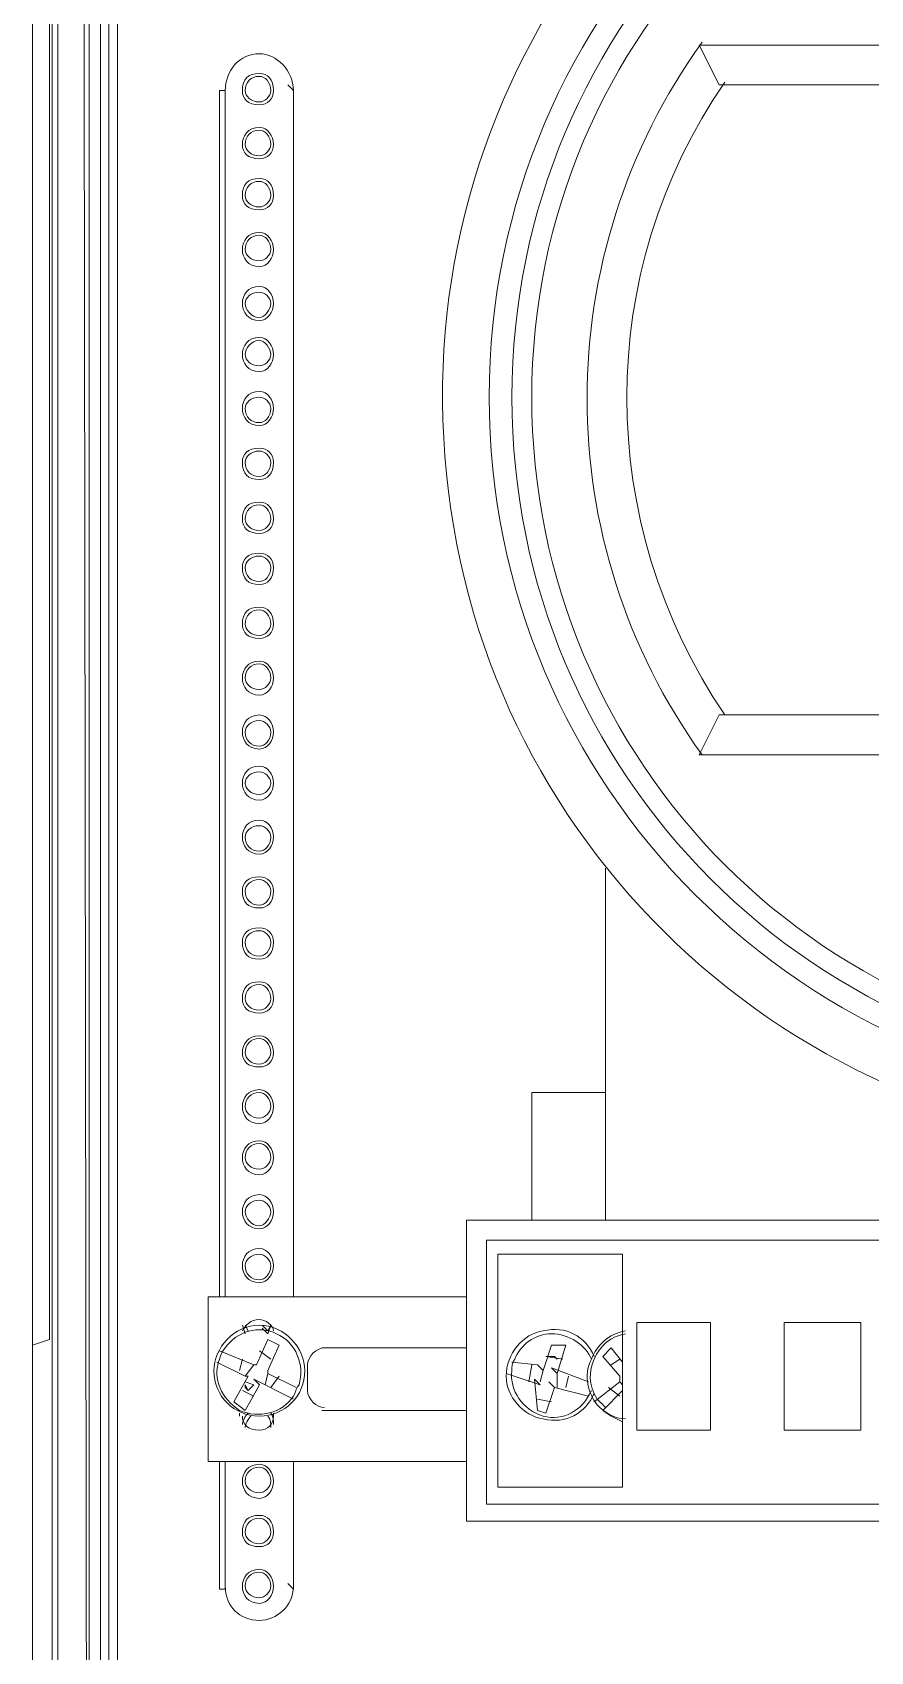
# Model space of a CAD drawing. Header units: metres. Extents: x 2999 to 3164, y 1641 to 1678.
# Drawn here: x 3002.922 to 3003.38, y 1653.873 to 1654.758 of the extents above; entities that cross this region are included whole.
import ezdxf

# ---------------------------------------------------------------- set-up
doc = ezdxf.new("R2010")
doc.units = ezdxf.units.M

msp = doc.modelspace()

# ---------------------------------------------------------------- linework, layer by layer
at = {"color": 7, "linetype": 'Continuous', "lineweight": 20, "true_color": 0x000007}
for points in [[(3002.92201, 1655.2093), (3002.92201, 1652.67807), (3002.92201, 1652.67807)], [(3002.92201, 1655.2093), (3002.92201, 1652.67807), (3002.92201, 1652.67807)], [(3002.96392, 1653.21039), (3002.96392, 1655.12704), (3002.95926, 1655.1317), (3002.95926, 1654.99513)], [(3002.92201, 1654.04068), (3002.93133, 1654.04379), (3002.93133, 1655.12394), (3002.92201, 1655.12394)], [(3002.96392, 1655.12704), (3002.96857, 1655.12704), (3002.96857, 1653.5006)], [(3002.93598, 1655.11773), (3002.93598, 1652.69204), (3002.93598, 1652.69204)], [(3002.93288, 1655.10997), (3002.93288, 1652.69049), (3002.93288, 1652.69049)], [(3002.95305, 1654.99978), (3002.94995, 1655.00289), (3002.95305, 1652.75412)], [(3002.95926, 1652.75412), (3002.95926, 1654.99513), (3002.95305, 1654.99978), (3002.95305, 1652.75412)], [(3003.28672, 1654.75147), (3003.8237, 1654.75147), (3003.8237, 1654.75147)], [(3003.29759, 1654.72975), (3003.28672, 1654.75147), (3003.28672, 1654.75147)], [(3003.29759, 1654.72975), (3003.81128, 1654.72975), (3003.8237, 1654.75147)], [(3003.02755, 1654.06706), (3003.02755, 1654.72664), (3003.02444, 1654.72664)], [(3003.02444, 1654.72664), (3003.02444, 1654.06706), (3003.02444, 1654.06706)], [(3003.06479, 1654.72664), (3003.06169, 1654.72975), (3003.06169, 1654.72975)], [(3003.06479, 1654.06706), (3003.06479, 1654.72664), (3003.06479, 1654.72664)], [(3003.06479, 1654.06706), (3003.06479, 1654.72664), (3003.06479, 1654.72664)], [(3003.29759, 1654.38521), (3003.28672, 1654.36349), (3003.28672, 1654.36349)], [(3003.81128, 1654.38521), (3003.29759, 1654.38521), (3003.29759, 1654.38521)], [(3003.8237, 1654.36349), (3003.28672, 1654.36349), (3003.28672, 1654.36349)], [(3003.23551, 1654.10897), (3003.23551, 1654.30141), (3003.23551, 1654.30141)], [(3003.23551, 1654.1788), (3003.19516, 1654.1788), (3003.19516, 1654.10897)], [(3003.15946, 1654.10897), (3003.94785, 1654.10897), (3003.94785, 1654.10897)], [(3003.15946, 1653.94446), (3003.15946, 1654.10897), (3003.15946, 1654.10897)], [(3003.17033, 1654.0981), (3003.17033, 1653.95377), (3003.17033, 1653.95377)], [(3003.94009, 1654.0981), (3003.17033, 1654.0981), (3003.17033, 1654.0981)], [(3003.24482, 1654.09034), (3003.24482, 1653.96308), (3003.17653, 1653.96308), (3003.17653, 1654.09034)], [(3003.17653, 1654.09034), (3003.24482, 1654.09034), (3003.24482, 1654.09034)], [(3003.01824, 1654.06706), (3003.01824, 1653.97705), (3003.01824, 1653.97705)], [(3003.15946, 1654.06706), (3003.01824, 1654.06706), (3003.01824, 1654.06706)], [(3003.03686, 1654.05155), (3003.03841, 1654.04689), (3003.03841, 1654.04689)], [(3003.03841, 1654.05155), (3003.03996, 1654.04844), (3003.03996, 1654.04844)], [(3003.05238, 1654.05155), (3003.05083, 1654.04689), (3003.04772, 1654.04999)], [(3003.05238, 1654.05155), (3003.05083, 1654.04844), (3003.04772, 1654.05155)], [(3003.25258, 1654.0531), (3003.29293, 1654.0531), (3003.29293, 1654.0531)], [(3003.25258, 1653.99412), (3003.25258, 1654.0531), (3003.25258, 1654.0531)], [(3003.29293, 1654.0531), (3003.29293, 1653.99412), (3003.29293, 1653.99412)], [(3003.37518, 1654.0531), (3003.37518, 1653.99412), (3003.33328, 1653.99412)], [(3003.33328, 1653.99412), (3003.33328, 1654.0531), (3003.33328, 1654.0531)], [(3003.33328, 1654.0531), (3003.37518, 1654.0531), (3003.37518, 1654.0531)], [(3003.05083, 1654.02516), (3003.05083, 1654.02671), (3003.05703, 1654.04068), (3003.05083, 1654.04379), (3003.04462, 1654.02982), (3003.04307, 1654.02982), (3003.02444, 1654.03758)], [(3003.05238, 1654.03292), (3003.04617, 1654.03758), (3003.04617, 1654.03758)], [(3003.15946, 1654.03913), (3003.08031, 1654.03913), (3003.08031, 1654.03913)], [(3003.20602, 1654.04068), (3003.20137, 1654.02671), (3003.19826, 1654.02982), (3003.18429, 1654.03137)], [(3003.20292, 1654.03447), (3003.20757, 1654.03447), (3003.20913, 1654.03292)], [(3003.21223, 1654.03292), (3003.20292, 1654.03447), (3003.20292, 1654.03447)], [(3003.20602, 1654.04068), (3003.21378, 1654.04068), (3003.20913, 1654.02516), (3003.20602, 1654.02827), (3003.2262, 1654.02051)], [(3003.24482, 1654.03137), (3003.23861, 1654.03913), (3003.23396, 1654.03447), (3003.24327, 1654.02361), (3003.24327, 1654.02051), (3003.2293, 1654.00964)], [(3003.03841, 1654.00499), (3003.0322, 1654.00964), (3003.03996, 1654.02361), (3003.03841, 1654.02361), (3003.02289, 1654.03137)], [(3003.03531, 1654.02671), (3003.03686, 1654.03292), (3003.03686, 1654.03292)], [(3003.04307, 1654.02982), (3003.03841, 1654.02361), (3003.03841, 1654.02361)], [(3003.04927, 1654.01895), (3003.05083, 1654.02516), (3003.05083, 1654.02516)], [(3003.06635, 1654.0174), (3003.05083, 1654.02516), (3003.05083, 1654.02516)], [(3003.07255, 1654.02982), (3003.07255, 1654.01585), (3003.07255, 1654.01585)], [(3003.18119, 1654.02516), (3003.19981, 1654.01895), (3003.19671, 1654.02206), (3003.19826, 1654.00499), (3003.20292, 1654.00343), (3003.20757, 1654.0174), (3003.2262, 1654.01275)], [(3003.19361, 1654.02051), (3003.19516, 1654.02982), (3003.19516, 1654.02982)], [(3003.20137, 1654.02671), (3003.19981, 1654.02051), (3003.19981, 1654.02051)], [(3003.20913, 1654.0174), (3003.20913, 1654.02516), (3003.20913, 1654.02516)], [(3003.24327, 1654.03292), (3003.23861, 1654.02982), (3003.23861, 1654.02982)], [(3003.03686, 1654.01585), (3003.04307, 1654.01275), (3003.04307, 1654.01275)], [(3003.03841, 1654.00499), (3003.04617, 1654.01895), (3003.04307, 1654.02206), (3003.06479, 1654.01119)], [(3003.03841, 1654.02051), (3003.04307, 1654.01895), (3003.04307, 1654.01895)], [(3003.03996, 1654.01585), (3003.03841, 1654.01895), (3003.03841, 1654.0174), (3003.03996, 1654.01585), (3003.04307, 1654.01895)], [(3003.05703, 1654.02361), (3003.05238, 1654.0174), (3003.05238, 1654.0174)], [(3003.20757, 1654.0174), (3003.20447, 1654.02051), (3003.20447, 1654.02051)], [(3003.21533, 1654.02361), (3003.21378, 1654.0174), (3003.21378, 1654.0174)], [(3003.24482, 1654.01585), (3003.23396, 1654.00499), (3003.23396, 1654.00499)], [(3003.24327, 1654.01275), (3003.23706, 1654.0174), (3003.23706, 1654.0174)], [(3003.24327, 1654.02051), (3003.24482, 1654.01895), (3003.24482, 1654.01895)], [(3003.19826, 1654.01119), (3003.20602, 1654.00964), (3003.20602, 1654.00964)], [(3003.03531, 1654.00343), (3003.03531, 1654.00188), (3003.03531, 1654.00188)], [(3003.05393, 1654.00188), (3003.05393, 1654.00343), (3003.05393, 1654.00343)], [(3003.08031, 1654.00499), (3003.15946, 1654.00499), (3003.15946, 1654.00499)], [(3003.23396, 1654.00499), (3003.23861, 1654.00188), (3003.24482, 1653.99878)], [(3003.29293, 1653.99412), (3003.25258, 1653.99412), (3003.25258, 1653.99412)], [(3003.01824, 1653.97705), (3003.15946, 1653.97705), (3003.15946, 1653.97705)], [(3003.02755, 1653.97705), (3003.02755, 1653.90721), (3003.02444, 1653.90721)], [(3003.02444, 1653.97705), (3003.02444, 1653.90721), (3003.02444, 1653.90721)], [(3003.06479, 1653.90721), (3003.06479, 1653.97705), (3003.06479, 1653.97705)], [(3003.06479, 1653.90721), (3003.06479, 1653.97705), (3003.06479, 1653.97705)], [(3003.17033, 1653.95377), (3003.94009, 1653.95377), (3003.94009, 1653.95377)], [(3003.94785, 1653.94446), (3003.15946, 1653.94446), (3003.15946, 1653.94446)], [(3003.06479, 1653.90721), (3003.06169, 1653.91032), (3003.06169, 1653.91032)]]:
    msp.add_lwpolyline(points, dxfattribs=at)
for points, knots in [([(3003.47296, 1654.96099), (3003.26655, 1654.91753), (3003.12687, 1654.72664), (3003.1486, 1654.51713), (3003.1486, 1654.51713), (3003.16877, 1654.30762), (3003.3457, 1654.14777), (3003.55676, 1654.14777), (3003.55676, 1654.14777), (3003.76627, 1654.14777), (3003.9432, 1654.30762), (3003.96492, 1654.51713), (3003.96492, 1654.51713), (3003.9851, 1654.72664), (3003.84542, 1654.91753), (3003.63901, 1654.96099)], [0, 0, 0, 0, 0.0625, 0.0625, 0.0625, 0.062501, 0.125, 0.125, 0.125, 0.125001, 0.1875, 0.1875, 0.1875, 0.187501, 1, 1, 1, 1]), ([(3003.94009, 1654.55903), (3003.94009, 1654.77165), (3003.76783, 1654.94236), (3003.55676, 1654.94236), (3003.55676, 1654.94236), (3003.34414, 1654.94236), (3003.17188, 1654.77165), (3003.17188, 1654.55903), (3003.17188, 1654.55903), (3003.17188, 1654.34642), (3003.34414, 1654.17415), (3003.55676, 1654.17415), (3003.55676, 1654.17415), (3003.76783, 1654.17415), (3003.94009, 1654.34642), (3003.94009, 1654.55903)], [0, 0, 0, 0, 0.0625, 0.0625, 0.0625, 0.062501, 0.125, 0.125, 0.125, 0.125001, 0.1875, 0.1875, 0.1875, 0.187501, 1, 1, 1, 1]), ([(3003.92923, 1654.55903), (3003.92923, 1654.76389), (3003.76162, 1654.9315), (3003.55676, 1654.9315), (3003.55676, 1654.9315), (3003.35035, 1654.9315), (3003.18429, 1654.76389), (3003.18429, 1654.55903), (3003.18429, 1654.55903), (3003.18429, 1654.35262), (3003.35035, 1654.18656), (3003.55676, 1654.18656), (3003.55676, 1654.18656), (3003.76162, 1654.18656), (3003.92923, 1654.35262), (3003.92923, 1654.55903)], [0, 0, 0, 0, 0.0625, 0.0625, 0.0625, 0.062501, 0.125, 0.125, 0.125, 0.125001, 0.1875, 0.1875, 0.1875, 0.187501, 1, 1, 1, 1]), ([(3003.91681, 1654.55903), (3003.91681, 1654.75768), (3003.75541, 1654.91908), (3003.55676, 1654.91908), (3003.55676, 1654.91908), (3003.35656, 1654.91908), (3003.19516, 1654.75768), (3003.19516, 1654.55903), (3003.19516, 1654.55903), (3003.19516, 1654.35883), (3003.35656, 1654.19743), (3003.55676, 1654.19743), (3003.55676, 1654.19743), (3003.75541, 1654.19743), (3003.91681, 1654.35883), (3003.91681, 1654.55903)], [0, 0, 0, 0, 0.0625, 0.0625, 0.0625, 0.062501, 0.125, 0.125, 0.125, 0.125001, 0.1875, 0.1875, 0.1875, 0.187501, 1, 1, 1, 1]), ([(3003.06479, 1654.72664), (3003.06479, 1654.73751), (3003.05548, 1654.74682), (3003.04617, 1654.74682), (3003.04617, 1654.74682), (3003.03531, 1654.74682), (3003.02755, 1654.73751), (3003.02755, 1654.72664)], [0, 0, 0, 0, 0.125, 0.125, 0.125, 0.125001, 1, 1, 1, 1]), ([(3003.06479, 1654.72664), (3003.06479, 1654.73751), (3003.05548, 1654.74682), (3003.04617, 1654.74682), (3003.04617, 1654.74682), (3003.03531, 1654.74682), (3003.02755, 1654.73751), (3003.02755, 1654.72664)], [0, 0, 0, 0, 0.125, 0.125, 0.125, 0.125001, 1, 1, 1, 1]), ([(3003.05393, 1654.72664), (3003.05393, 1654.73285), (3003.05083, 1654.73595), (3003.04617, 1654.73595), (3003.04617, 1654.73595), (3003.03996, 1654.73595), (3003.03686, 1654.73285), (3003.03686, 1654.72664), (3003.03686, 1654.72664), (3003.03686, 1654.72199), (3003.03996, 1654.71888), (3003.04617, 1654.71888), (3003.04617, 1654.71888), (3003.05083, 1654.71888), (3003.05393, 1654.72199), (3003.05393, 1654.72664)], [0, 0, 0, 0, 0.0625, 0.0625, 0.0625, 0.062501, 0.125, 0.125, 0.125, 0.125001, 0.1875, 0.1875, 0.1875, 0.187501, 1, 1, 1, 1]), ([(3003.05238, 1654.72664), (3003.05238, 1654.7313), (3003.04927, 1654.7344), (3003.04617, 1654.7344), (3003.04617, 1654.7344), (3003.04151, 1654.7344), (3003.03841, 1654.7313), (3003.03841, 1654.72664), (3003.03841, 1654.72664), (3003.03841, 1654.72354), (3003.04151, 1654.72043), (3003.04617, 1654.72043), (3003.04617, 1654.72043), (3003.04927, 1654.72043), (3003.05238, 1654.72354), (3003.05238, 1654.72664)], [0, 0, 0, 0, 0.0625, 0.0625, 0.0625, 0.062501, 0.125, 0.125, 0.125, 0.125001, 0.1875, 0.1875, 0.1875, 0.187501, 1, 1, 1, 1]), ([(3003.05393, 1654.69716), (3003.05393, 1654.70181), (3003.05083, 1654.70647), (3003.04617, 1654.70647), (3003.04617, 1654.70647), (3003.03996, 1654.70647), (3003.03686, 1654.70181), (3003.03686, 1654.69716), (3003.03686, 1654.69716), (3003.03686, 1654.6925), (3003.03996, 1654.6894), (3003.04617, 1654.6894), (3003.04617, 1654.6894), (3003.05083, 1654.6894), (3003.05393, 1654.6925), (3003.05393, 1654.69716)], [0, 0, 0, 0, 0.0625, 0.0625, 0.0625, 0.062501, 0.125, 0.125, 0.125, 0.125001, 0.1875, 0.1875, 0.1875, 0.187501, 1, 1, 1, 1]), ([(3003.05238, 1654.69716), (3003.05238, 1654.70181), (3003.04927, 1654.70491), (3003.04617, 1654.70491), (3003.04617, 1654.70491), (3003.04151, 1654.70491), (3003.03841, 1654.70181), (3003.03841, 1654.69716), (3003.03841, 1654.69716), (3003.03841, 1654.69405), (3003.04151, 1654.69095), (3003.04617, 1654.69095), (3003.04617, 1654.69095), (3003.04927, 1654.69095), (3003.05238, 1654.69405), (3003.05238, 1654.69716)], [0, 0, 0, 0, 0.0625, 0.0625, 0.0625, 0.062501, 0.125, 0.125, 0.125, 0.125001, 0.1875, 0.1875, 0.1875, 0.187501, 1, 1, 1, 1]), ([(3003.05393, 1654.66922), (3003.05393, 1654.67543), (3003.05083, 1654.67853), (3003.04617, 1654.67853), (3003.04617, 1654.67853), (3003.03996, 1654.67853), (3003.03686, 1654.67543), (3003.03686, 1654.66922), (3003.03686, 1654.66922), (3003.03686, 1654.66456), (3003.03996, 1654.66146), (3003.04617, 1654.66146), (3003.04617, 1654.66146), (3003.05083, 1654.66146), (3003.05393, 1654.66456), (3003.05393, 1654.66922)], [0, 0, 0, 0, 0.0625, 0.0625, 0.0625, 0.062501, 0.125, 0.125, 0.125, 0.125001, 0.1875, 0.1875, 0.1875, 0.187501, 1, 1, 1, 1]), ([(3003.05238, 1654.66922), (3003.05238, 1654.67388), (3003.04927, 1654.67698), (3003.04617, 1654.67698), (3003.04617, 1654.67698), (3003.04151, 1654.67698), (3003.03841, 1654.67388), (3003.03841, 1654.66922), (3003.03841, 1654.66922), (3003.03841, 1654.66612), (3003.04151, 1654.66301), (3003.04617, 1654.66301), (3003.04617, 1654.66301), (3003.04927, 1654.66301), (3003.05238, 1654.66612), (3003.05238, 1654.66922)], [0, 0, 0, 0, 0.0625, 0.0625, 0.0625, 0.062501, 0.125, 0.125, 0.125, 0.125001, 0.1875, 0.1875, 0.1875, 0.187501, 1, 1, 1, 1]), ([(3003.05393, 1654.63973), (3003.05393, 1654.64439), (3003.05083, 1654.64904), (3003.04617, 1654.64904), (3003.04617, 1654.64904), (3003.03996, 1654.64904), (3003.03686, 1654.64439), (3003.03686, 1654.63973), (3003.03686, 1654.63973), (3003.03686, 1654.63508), (3003.03996, 1654.63042), (3003.04617, 1654.63042), (3003.04617, 1654.63042), (3003.05083, 1654.63042), (3003.05393, 1654.63508), (3003.05393, 1654.63973)], [0, 0, 0, 0, 0.0625, 0.0625, 0.0625, 0.062501, 0.125, 0.125, 0.125, 0.125001, 0.1875, 0.1875, 0.1875, 0.187501, 1, 1, 1, 1]), ([(3003.05238, 1654.63973), (3003.05238, 1654.64439), (3003.04927, 1654.64749), (3003.04617, 1654.64749), (3003.04617, 1654.64749), (3003.04151, 1654.64749), (3003.03841, 1654.64439), (3003.03841, 1654.63973), (3003.03841, 1654.63973), (3003.03841, 1654.63663), (3003.04151, 1654.63353), (3003.04617, 1654.63353), (3003.04617, 1654.63353), (3003.04927, 1654.63353), (3003.05238, 1654.63663), (3003.05238, 1654.63973)], [0, 0, 0, 0, 0.0625, 0.0625, 0.0625, 0.062501, 0.125, 0.125, 0.125, 0.125001, 0.1875, 0.1875, 0.1875, 0.187501, 1, 1, 1, 1]), ([(3003.05393, 1654.61025), (3003.05393, 1654.6149), (3003.05083, 1654.61956), (3003.04617, 1654.61956), (3003.04617, 1654.61956), (3003.03996, 1654.61956), (3003.03686, 1654.6149), (3003.03686, 1654.61025), (3003.03686, 1654.61025), (3003.03686, 1654.60559), (3003.03996, 1654.60093), (3003.04617, 1654.60093), (3003.04617, 1654.60093), (3003.05083, 1654.60093), (3003.05393, 1654.60559), (3003.05393, 1654.61025)], [0, 0, 0, 0, 0.0625, 0.0625, 0.0625, 0.062501, 0.125, 0.125, 0.125, 0.125001, 0.1875, 0.1875, 0.1875, 0.187501, 1, 1, 1, 1]), ([(3003.05238, 1654.61025), (3003.05238, 1654.61335), (3003.04927, 1654.61645), (3003.04617, 1654.61645), (3003.04617, 1654.61645), (3003.04151, 1654.61645), (3003.03841, 1654.61335), (3003.03841, 1654.61025), (3003.03841, 1654.61025), (3003.03841, 1654.60714), (3003.04151, 1654.60249), (3003.04617, 1654.60249), (3003.04617, 1654.60249), (3003.04927, 1654.60249), (3003.05238, 1654.60714), (3003.05238, 1654.61025)], [0, 0, 0, 0, 0.0625, 0.0625, 0.0625, 0.062501, 0.125, 0.125, 0.125, 0.125001, 0.1875, 0.1875, 0.1875, 0.187501, 1, 1, 1, 1]), ([(3003.05393, 1654.58231), (3003.05393, 1654.58697), (3003.05083, 1654.59162), (3003.04617, 1654.59162), (3003.04617, 1654.59162), (3003.03996, 1654.59162), (3003.03686, 1654.58697), (3003.03686, 1654.58231), (3003.03686, 1654.58231), (3003.03686, 1654.57766), (3003.03996, 1654.573), (3003.04617, 1654.573), (3003.04617, 1654.573), (3003.05083, 1654.573), (3003.05393, 1654.57766), (3003.05393, 1654.58231)], [0, 0, 0, 0, 0.0625, 0.0625, 0.0625, 0.062501, 0.125, 0.125, 0.125, 0.125001, 0.1875, 0.1875, 0.1875, 0.187501, 1, 1, 1, 1]), ([(3003.05238, 1654.58231), (3003.05238, 1654.58541), (3003.04927, 1654.59007), (3003.04617, 1654.59007), (3003.04617, 1654.59007), (3003.04151, 1654.59007), (3003.03841, 1654.58541), (3003.03841, 1654.58231), (3003.03841, 1654.58231), (3003.03841, 1654.57921), (3003.04151, 1654.5761), (3003.04617, 1654.5761), (3003.04617, 1654.5761), (3003.04927, 1654.5761), (3003.05238, 1654.57921), (3003.05238, 1654.58231)], [0, 0, 0, 0, 0.0625, 0.0625, 0.0625, 0.062501, 0.125, 0.125, 0.125, 0.125001, 0.1875, 0.1875, 0.1875, 0.187501, 1, 1, 1, 1]), ([(3003.05393, 1654.55282), (3003.05393, 1654.55748), (3003.05083, 1654.56214), (3003.04617, 1654.56214), (3003.04617, 1654.56214), (3003.03996, 1654.56214), (3003.03686, 1654.55748), (3003.03686, 1654.55282), (3003.03686, 1654.55282), (3003.03686, 1654.54817), (3003.03996, 1654.54351), (3003.04617, 1654.54351), (3003.04617, 1654.54351), (3003.05083, 1654.54351), (3003.05393, 1654.54817), (3003.05393, 1654.55282)], [0, 0, 0, 0, 0.0625, 0.0625, 0.0625, 0.062501, 0.125, 0.125, 0.125, 0.125001, 0.1875, 0.1875, 0.1875, 0.187501, 1, 1, 1, 1]), ([(3003.05238, 1654.55282), (3003.05238, 1654.55593), (3003.04927, 1654.55903), (3003.04617, 1654.55903), (3003.04617, 1654.55903), (3003.04151, 1654.55903), (3003.03841, 1654.55593), (3003.03841, 1654.55282), (3003.03841, 1654.55282), (3003.03841, 1654.54817), (3003.04151, 1654.54506), (3003.04617, 1654.54506), (3003.04617, 1654.54506), (3003.04927, 1654.54506), (3003.05238, 1654.54817), (3003.05238, 1654.55282)], [0, 0, 0, 0, 0.0625, 0.0625, 0.0625, 0.062501, 0.125, 0.125, 0.125, 0.125001, 0.1875, 0.1875, 0.1875, 0.187501, 1, 1, 1, 1]), ([(3003.05393, 1654.52334), (3003.05393, 1654.52799), (3003.05083, 1654.5311), (3003.04617, 1654.5311), (3003.04617, 1654.5311), (3003.03996, 1654.5311), (3003.03686, 1654.52799), (3003.03686, 1654.52334), (3003.03686, 1654.52334), (3003.03686, 1654.51713), (3003.03996, 1654.51403), (3003.04617, 1654.51403), (3003.04617, 1654.51403), (3003.05083, 1654.51403), (3003.05393, 1654.51713), (3003.05393, 1654.52334)], [0, 0, 0, 0, 0.0625, 0.0625, 0.0625, 0.062501, 0.125, 0.125, 0.125, 0.125001, 0.1875, 0.1875, 0.1875, 0.187501, 1, 1, 1, 1]), ([(3003.05238, 1654.52334), (3003.05238, 1654.52644), (3003.04927, 1654.52954), (3003.04617, 1654.52954), (3003.04617, 1654.52954), (3003.04151, 1654.52954), (3003.03841, 1654.52644), (3003.03841, 1654.52334), (3003.03841, 1654.52334), (3003.03841, 1654.51868), (3003.04151, 1654.51558), (3003.04617, 1654.51558), (3003.04617, 1654.51558), (3003.04927, 1654.51558), (3003.05238, 1654.51868), (3003.05238, 1654.52334)], [0, 0, 0, 0, 0.0625, 0.0625, 0.0625, 0.062501, 0.125, 0.125, 0.125, 0.125001, 0.1875, 0.1875, 0.1875, 0.187501, 1, 1, 1, 1]), ([(3003.05393, 1654.4923), (3003.05393, 1654.49851), (3003.05083, 1654.50161), (3003.04617, 1654.50161), (3003.04617, 1654.50161), (3003.03996, 1654.50161), (3003.03686, 1654.49851), (3003.03686, 1654.4923), (3003.03686, 1654.4923), (3003.03686, 1654.48764), (3003.03996, 1654.48454), (3003.04617, 1654.48454), (3003.04617, 1654.48454), (3003.05083, 1654.48454), (3003.05393, 1654.48764), (3003.05393, 1654.4923)], [0, 0, 0, 0, 0.0625, 0.0625, 0.0625, 0.062501, 0.125, 0.125, 0.125, 0.125001, 0.1875, 0.1875, 0.1875, 0.187501, 1, 1, 1, 1]), ([(3003.05238, 1654.4923), (3003.05238, 1654.49695), (3003.04927, 1654.50006), (3003.04617, 1654.50006), (3003.04617, 1654.50006), (3003.04151, 1654.50006), (3003.03841, 1654.49695), (3003.03841, 1654.4923), (3003.03841, 1654.4923), (3003.03841, 1654.48919), (3003.04151, 1654.48609), (3003.04617, 1654.48609), (3003.04617, 1654.48609), (3003.04927, 1654.48609), (3003.05238, 1654.48919), (3003.05238, 1654.4923)], [0, 0, 0, 0, 0.0625, 0.0625, 0.0625, 0.062501, 0.125, 0.125, 0.125, 0.125001, 0.1875, 0.1875, 0.1875, 0.187501, 1, 1, 1, 1]), ([(3003.05393, 1654.46592), (3003.05393, 1654.47057), (3003.05083, 1654.47367), (3003.04617, 1654.47367), (3003.04617, 1654.47367), (3003.03996, 1654.47367), (3003.03686, 1654.47057), (3003.03686, 1654.46592), (3003.03686, 1654.46592), (3003.03686, 1654.45971), (3003.03996, 1654.4566), (3003.04617, 1654.4566), (3003.04617, 1654.4566), (3003.05083, 1654.4566), (3003.05393, 1654.45971), (3003.05393, 1654.46592)], [0, 0, 0, 0, 0.0625, 0.0625, 0.0625, 0.062501, 0.125, 0.125, 0.125, 0.125001, 0.1875, 0.1875, 0.1875, 0.187501, 1, 1, 1, 1]), ([(3003.05238, 1654.46592), (3003.05238, 1654.46902), (3003.04927, 1654.47212), (3003.04617, 1654.47212), (3003.04617, 1654.47212), (3003.04151, 1654.47212), (3003.03841, 1654.46902), (3003.03841, 1654.46592), (3003.03841, 1654.46592), (3003.03841, 1654.46126), (3003.04151, 1654.45816), (3003.04617, 1654.45816), (3003.04617, 1654.45816), (3003.04927, 1654.45816), (3003.05238, 1654.46126), (3003.05238, 1654.46592)], [0, 0, 0, 0, 0.0625, 0.0625, 0.0625, 0.062501, 0.125, 0.125, 0.125, 0.125001, 0.1875, 0.1875, 0.1875, 0.187501, 1, 1, 1, 1]), ([(3003.05393, 1654.43488), (3003.05393, 1654.44108), (3003.05083, 1654.44419), (3003.04617, 1654.44419), (3003.04617, 1654.44419), (3003.03996, 1654.44419), (3003.03686, 1654.44108), (3003.03686, 1654.43488), (3003.03686, 1654.43488), (3003.03686, 1654.43022), (3003.03996, 1654.42712), (3003.04617, 1654.42712), (3003.04617, 1654.42712), (3003.05083, 1654.42712), (3003.05393, 1654.43022), (3003.05393, 1654.43488)], [0, 0, 0, 0, 0.0625, 0.0625, 0.0625, 0.062501, 0.125, 0.125, 0.125, 0.125001, 0.1875, 0.1875, 0.1875, 0.187501, 1, 1, 1, 1]), ([(3003.05238, 1654.43488), (3003.05238, 1654.43953), (3003.04927, 1654.44264), (3003.04617, 1654.44264), (3003.04617, 1654.44264), (3003.04151, 1654.44264), (3003.03841, 1654.43953), (3003.03841, 1654.43488), (3003.03841, 1654.43488), (3003.03841, 1654.43177), (3003.04151, 1654.42867), (3003.04617, 1654.42867), (3003.04617, 1654.42867), (3003.04927, 1654.42867), (3003.05238, 1654.43177), (3003.05238, 1654.43488)], [0, 0, 0, 0, 0.0625, 0.0625, 0.0625, 0.062501, 0.125, 0.125, 0.125, 0.125001, 0.1875, 0.1875, 0.1875, 0.187501, 1, 1, 1, 1]), ([(3003.05393, 1654.40539), (3003.05393, 1654.41004), (3003.05083, 1654.4147), (3003.04617, 1654.4147), (3003.04617, 1654.4147), (3003.03996, 1654.4147), (3003.03686, 1654.41004), (3003.03686, 1654.40539), (3003.03686, 1654.40539), (3003.03686, 1654.40073), (3003.03996, 1654.39608), (3003.04617, 1654.39608), (3003.04617, 1654.39608), (3003.05083, 1654.39608), (3003.05393, 1654.40073), (3003.05393, 1654.40539)], [0, 0, 0, 0, 0.0625, 0.0625, 0.0625, 0.062501, 0.125, 0.125, 0.125, 0.125001, 0.1875, 0.1875, 0.1875, 0.187501, 1, 1, 1, 1]), ([(3003.05238, 1654.40539), (3003.05238, 1654.41004), (3003.04927, 1654.41315), (3003.04617, 1654.41315), (3003.04617, 1654.41315), (3003.04151, 1654.41315), (3003.03841, 1654.41004), (3003.03841, 1654.40539), (3003.03841, 1654.40539), (3003.03841, 1654.40229), (3003.04151, 1654.39918), (3003.04617, 1654.39918), (3003.04617, 1654.39918), (3003.04927, 1654.39918), (3003.05238, 1654.40229), (3003.05238, 1654.40539)], [0, 0, 0, 0, 0.0625, 0.0625, 0.0625, 0.062501, 0.125, 0.125, 0.125, 0.125001, 0.1875, 0.1875, 0.1875, 0.187501, 1, 1, 1, 1]), ([(3003.05393, 1654.3759), (3003.05393, 1654.38056), (3003.05083, 1654.38521), (3003.04617, 1654.38521), (3003.04617, 1654.38521), (3003.03996, 1654.38521), (3003.03686, 1654.38056), (3003.03686, 1654.3759), (3003.03686, 1654.3759), (3003.03686, 1654.37125), (3003.03996, 1654.36659), (3003.04617, 1654.36659), (3003.04617, 1654.36659), (3003.05083, 1654.36659), (3003.05393, 1654.37125), (3003.05393, 1654.3759)], [0, 0, 0, 0, 0.0625, 0.0625, 0.0625, 0.062501, 0.125, 0.125, 0.125, 0.125001, 0.1875, 0.1875, 0.1875, 0.187501, 1, 1, 1, 1]), ([(3003.05238, 1654.3759), (3003.05238, 1654.37901), (3003.04927, 1654.38211), (3003.04617, 1654.38211), (3003.04617, 1654.38211), (3003.04151, 1654.38211), (3003.03841, 1654.37901), (3003.03841, 1654.3759), (3003.03841, 1654.3759), (3003.03841, 1654.37125), (3003.04151, 1654.36814), (3003.04617, 1654.36814), (3003.04617, 1654.36814), (3003.04927, 1654.36814), (3003.05238, 1654.37125), (3003.05238, 1654.3759)], [0, 0, 0, 0, 0.0625, 0.0625, 0.0625, 0.062501, 0.125, 0.125, 0.125, 0.125001, 0.1875, 0.1875, 0.1875, 0.187501, 1, 1, 1, 1]), ([(3003.05393, 1654.34797), (3003.05393, 1654.35262), (3003.05083, 1654.35728), (3003.04617, 1654.35728), (3003.04617, 1654.35728), (3003.03996, 1654.35728), (3003.03686, 1654.35262), (3003.03686, 1654.34797), (3003.03686, 1654.34797), (3003.03686, 1654.34331), (3003.03996, 1654.33866), (3003.04617, 1654.33866), (3003.04617, 1654.33866), (3003.05083, 1654.33866), (3003.05393, 1654.34331), (3003.05393, 1654.34797)], [0, 0, 0, 0, 0.0625, 0.0625, 0.0625, 0.062501, 0.125, 0.125, 0.125, 0.125001, 0.1875, 0.1875, 0.1875, 0.187501, 1, 1, 1, 1]), ([(3003.05238, 1654.34797), (3003.05238, 1654.35107), (3003.04927, 1654.35417), (3003.04617, 1654.35417), (3003.04617, 1654.35417), (3003.04151, 1654.35417), (3003.03841, 1654.35107), (3003.03841, 1654.34797), (3003.03841, 1654.34797), (3003.03841, 1654.34486), (3003.04151, 1654.34176), (3003.04617, 1654.34176), (3003.04617, 1654.34176), (3003.04927, 1654.34176), (3003.05238, 1654.34486), (3003.05238, 1654.34797)], [0, 0, 0, 0, 0.0625, 0.0625, 0.0625, 0.062501, 0.125, 0.125, 0.125, 0.125001, 0.1875, 0.1875, 0.1875, 0.187501, 1, 1, 1, 1]), ([(3003.05393, 1654.31848), (3003.05393, 1654.32314), (3003.05083, 1654.32779), (3003.04617, 1654.32779), (3003.04617, 1654.32779), (3003.03996, 1654.32779), (3003.03686, 1654.32314), (3003.03686, 1654.31848), (3003.03686, 1654.31848), (3003.03686, 1654.31382), (3003.03996, 1654.30917), (3003.04617, 1654.30917), (3003.04617, 1654.30917), (3003.05083, 1654.30917), (3003.05393, 1654.31382), (3003.05393, 1654.31848)], [0, 0, 0, 0, 0.0625, 0.0625, 0.0625, 0.062501, 0.125, 0.125, 0.125, 0.125001, 0.1875, 0.1875, 0.1875, 0.187501, 1, 1, 1, 1]), ([(3003.05238, 1654.31848), (3003.05238, 1654.32158), (3003.04927, 1654.32469), (3003.04617, 1654.32469), (3003.04617, 1654.32469), (3003.04151, 1654.32469), (3003.03841, 1654.32158), (3003.03841, 1654.31848), (3003.03841, 1654.31848), (3003.03841, 1654.31382), (3003.04151, 1654.31072), (3003.04617, 1654.31072), (3003.04617, 1654.31072), (3003.04927, 1654.31072), (3003.05238, 1654.31382), (3003.05238, 1654.31848)], [0, 0, 0, 0, 0.0625, 0.0625, 0.0625, 0.062501, 0.125, 0.125, 0.125, 0.125001, 0.1875, 0.1875, 0.1875, 0.187501, 1, 1, 1, 1]), ([(3003.05393, 1654.28899), (3003.05393, 1654.29365), (3003.05083, 1654.29675), (3003.04617, 1654.29675), (3003.04617, 1654.29675), (3003.03996, 1654.29675), (3003.03686, 1654.29365), (3003.03686, 1654.28899), (3003.03686, 1654.28899), (3003.03686, 1654.28279), (3003.03996, 1654.27968), (3003.04617, 1654.27968), (3003.04617, 1654.27968), (3003.05083, 1654.27968), (3003.05393, 1654.28279), (3003.05393, 1654.28899)], [0, 0, 0, 0, 0.0625, 0.0625, 0.0625, 0.062501, 0.125, 0.125, 0.125, 0.125001, 0.1875, 0.1875, 0.1875, 0.187501, 1, 1, 1, 1]), ([(3003.05238, 1654.28899), (3003.05238, 1654.2921), (3003.04927, 1654.2952), (3003.04617, 1654.2952), (3003.04617, 1654.2952), (3003.04151, 1654.2952), (3003.03841, 1654.2921), (3003.03841, 1654.28899), (3003.03841, 1654.28899), (3003.03841, 1654.28434), (3003.04151, 1654.28123), (3003.04617, 1654.28123), (3003.04617, 1654.28123), (3003.04927, 1654.28123), (3003.05238, 1654.28434), (3003.05238, 1654.28899)], [0, 0, 0, 0, 0.0625, 0.0625, 0.0625, 0.062501, 0.125, 0.125, 0.125, 0.125001, 0.1875, 0.1875, 0.1875, 0.187501, 1, 1, 1, 1]), ([(3003.05393, 1654.26106), (3003.05393, 1654.26571), (3003.05083, 1654.26882), (3003.04617, 1654.26882), (3003.04617, 1654.26882), (3003.03996, 1654.26882), (3003.03686, 1654.26571), (3003.03686, 1654.26106), (3003.03686, 1654.26106), (3003.03686, 1654.25485), (3003.03996, 1654.25175), (3003.04617, 1654.25175), (3003.04617, 1654.25175), (3003.05083, 1654.25175), (3003.05393, 1654.25485), (3003.05393, 1654.26106)], [0, 0, 0, 0, 0.0625, 0.0625, 0.0625, 0.062501, 0.125, 0.125, 0.125, 0.125001, 0.1875, 0.1875, 0.1875, 0.187501, 1, 1, 1, 1]), ([(3003.05238, 1654.26106), (3003.05238, 1654.26416), (3003.04927, 1654.26727), (3003.04617, 1654.26727), (3003.04617, 1654.26727), (3003.04151, 1654.26727), (3003.03841, 1654.26416), (3003.03841, 1654.26106), (3003.03841, 1654.26106), (3003.03841, 1654.2564), (3003.04151, 1654.2533), (3003.04617, 1654.2533), (3003.04617, 1654.2533), (3003.04927, 1654.2533), (3003.05238, 1654.2564), (3003.05238, 1654.26106)], [0, 0, 0, 0, 0.0625, 0.0625, 0.0625, 0.062501, 0.125, 0.125, 0.125, 0.125001, 0.1875, 0.1875, 0.1875, 0.187501, 1, 1, 1, 1]), ([(3003.05393, 1654.23002), (3003.05393, 1654.23623), (3003.05083, 1654.23933), (3003.04617, 1654.23933), (3003.04617, 1654.23933), (3003.03996, 1654.23933), (3003.03686, 1654.23623), (3003.03686, 1654.23002), (3003.03686, 1654.23002), (3003.03686, 1654.22536), (3003.03996, 1654.22226), (3003.04617, 1654.22226), (3003.04617, 1654.22226), (3003.05083, 1654.22226), (3003.05393, 1654.22536), (3003.05393, 1654.23002)], [0, 0, 0, 0, 0.0625, 0.0625, 0.0625, 0.062501, 0.125, 0.125, 0.125, 0.125001, 0.1875, 0.1875, 0.1875, 0.187501, 1, 1, 1, 1]), ([(3003.05238, 1654.23002), (3003.05238, 1654.23467), (3003.04927, 1654.23778), (3003.04617, 1654.23778), (3003.04617, 1654.23778), (3003.04151, 1654.23778), (3003.03841, 1654.23467), (3003.03841, 1654.23002), (3003.03841, 1654.23002), (3003.03841, 1654.22692), (3003.04151, 1654.22381), (3003.04617, 1654.22381), (3003.04617, 1654.22381), (3003.04927, 1654.22381), (3003.05238, 1654.22692), (3003.05238, 1654.23002)], [0, 0, 0, 0, 0.0625, 0.0625, 0.0625, 0.062501, 0.125, 0.125, 0.125, 0.125001, 0.1875, 0.1875, 0.1875, 0.187501, 1, 1, 1, 1]), ([(3003.05393, 1654.20053), (3003.05393, 1654.20519), (3003.05083, 1654.20984), (3003.04617, 1654.20984), (3003.04617, 1654.20984), (3003.03996, 1654.20984), (3003.03686, 1654.20519), (3003.03686, 1654.20053), (3003.03686, 1654.20053), (3003.03686, 1654.19588), (3003.03996, 1654.19277), (3003.04617, 1654.19277), (3003.04617, 1654.19277), (3003.05083, 1654.19277), (3003.05393, 1654.19588), (3003.05393, 1654.20053)], [0, 0, 0, 0, 0.0625, 0.0625, 0.0625, 0.062501, 0.125, 0.125, 0.125, 0.125001, 0.1875, 0.1875, 0.1875, 0.187501, 1, 1, 1, 1]), ([(3003.05238, 1654.20053), (3003.05238, 1654.20519), (3003.04927, 1654.20829), (3003.04617, 1654.20829), (3003.04617, 1654.20829), (3003.04151, 1654.20829), (3003.03841, 1654.20519), (3003.03841, 1654.20053), (3003.03841, 1654.20053), (3003.03841, 1654.19743), (3003.04151, 1654.19432), (3003.04617, 1654.19432), (3003.04617, 1654.19432), (3003.04927, 1654.19432), (3003.05238, 1654.19743), (3003.05238, 1654.20053)], [0, 0, 0, 0, 0.0625, 0.0625, 0.0625, 0.062501, 0.125, 0.125, 0.125, 0.125001, 0.1875, 0.1875, 0.1875, 0.187501, 1, 1, 1, 1]), ([(3003.05393, 1654.17105), (3003.05393, 1654.1757), (3003.05083, 1654.18036), (3003.04617, 1654.18036), (3003.04617, 1654.18036), (3003.03996, 1654.18036), (3003.03686, 1654.1757), (3003.03686, 1654.17105), (3003.03686, 1654.17105), (3003.03686, 1654.16639), (3003.03996, 1654.16173), (3003.04617, 1654.16173), (3003.04617, 1654.16173), (3003.05083, 1654.16173), (3003.05393, 1654.16639), (3003.05393, 1654.17105)], [0, 0, 0, 0, 0.0625, 0.0625, 0.0625, 0.062501, 0.125, 0.125, 0.125, 0.125001, 0.1875, 0.1875, 0.1875, 0.187501, 1, 1, 1, 1]), ([(3003.05238, 1654.17105), (3003.05238, 1654.1757), (3003.04927, 1654.1788), (3003.04617, 1654.1788), (3003.04617, 1654.1788), (3003.04151, 1654.1788), (3003.03841, 1654.1757), (3003.03841, 1654.17105), (3003.03841, 1654.17105), (3003.03841, 1654.16794), (3003.04151, 1654.16484), (3003.04617, 1654.16484), (3003.04617, 1654.16484), (3003.04927, 1654.16484), (3003.05238, 1654.16794), (3003.05238, 1654.17105)], [0, 0, 0, 0, 0.0625, 0.0625, 0.0625, 0.062501, 0.125, 0.125, 0.125, 0.125001, 0.1875, 0.1875, 0.1875, 0.187501, 1, 1, 1, 1]), ([(3003.05393, 1654.14311), (3003.05393, 1654.14777), (3003.05083, 1654.15242), (3003.04617, 1654.15242), (3003.04617, 1654.15242), (3003.03996, 1654.15242), (3003.03686, 1654.14777), (3003.03686, 1654.14311), (3003.03686, 1654.14311), (3003.03686, 1654.13845), (3003.03996, 1654.1338), (3003.04617, 1654.1338), (3003.04617, 1654.1338), (3003.05083, 1654.1338), (3003.05393, 1654.13845), (3003.05393, 1654.14311)], [0, 0, 0, 0, 0.0625, 0.0625, 0.0625, 0.062501, 0.125, 0.125, 0.125, 0.125001, 0.1875, 0.1875, 0.1875, 0.187501, 1, 1, 1, 1]), ([(3003.05238, 1654.14311), (3003.05238, 1654.14777), (3003.04927, 1654.15087), (3003.04617, 1654.15087), (3003.04617, 1654.15087), (3003.04151, 1654.15087), (3003.03841, 1654.14777), (3003.03841, 1654.14311), (3003.03841, 1654.14311), (3003.03841, 1654.14001), (3003.04151, 1654.1369), (3003.04617, 1654.1369), (3003.04617, 1654.1369), (3003.04927, 1654.1369), (3003.05238, 1654.14001), (3003.05238, 1654.14311)], [0, 0, 0, 0, 0.0625, 0.0625, 0.0625, 0.062501, 0.125, 0.125, 0.125, 0.125001, 0.1875, 0.1875, 0.1875, 0.187501, 1, 1, 1, 1]), ([(3003.05393, 1654.11362), (3003.05393, 1654.11828), (3003.05083, 1654.12293), (3003.04617, 1654.12293), (3003.04617, 1654.12293), (3003.03996, 1654.12293), (3003.03686, 1654.11828), (3003.03686, 1654.11362), (3003.03686, 1654.11362), (3003.03686, 1654.10897), (3003.03996, 1654.10431), (3003.04617, 1654.10431), (3003.04617, 1654.10431), (3003.05083, 1654.10431), (3003.05393, 1654.10897), (3003.05393, 1654.11362)], [0, 0, 0, 0, 0.0625, 0.0625, 0.0625, 0.062501, 0.125, 0.125, 0.125, 0.125001, 0.1875, 0.1875, 0.1875, 0.187501, 1, 1, 1, 1]), ([(3003.05238, 1654.11362), (3003.05238, 1654.11673), (3003.04927, 1654.11983), (3003.04617, 1654.11983), (3003.04617, 1654.11983), (3003.04151, 1654.11983), (3003.03841, 1654.11673), (3003.03841, 1654.11362), (3003.03841, 1654.11362), (3003.03841, 1654.11052), (3003.04151, 1654.10586), (3003.04617, 1654.10586), (3003.04617, 1654.10586), (3003.04927, 1654.10586), (3003.05238, 1654.11052), (3003.05238, 1654.11362)], [0, 0, 0, 0, 0.0625, 0.0625, 0.0625, 0.062501, 0.125, 0.125, 0.125, 0.125001, 0.1875, 0.1875, 0.1875, 0.187501, 1, 1, 1, 1]), ([(3003.05393, 1654.08414), (3003.05393, 1654.08879), (3003.05083, 1654.09345), (3003.04617, 1654.09345), (3003.04617, 1654.09345), (3003.03996, 1654.09345), (3003.03686, 1654.08879), (3003.03686, 1654.08414), (3003.03686, 1654.08414), (3003.03686, 1654.07948), (3003.03996, 1654.07482), (3003.04617, 1654.07482), (3003.04617, 1654.07482), (3003.05083, 1654.07482), (3003.05393, 1654.07948), (3003.05393, 1654.08414)], [0, 0, 0, 0, 0.0625, 0.0625, 0.0625, 0.062501, 0.125, 0.125, 0.125, 0.125001, 0.1875, 0.1875, 0.1875, 0.187501, 1, 1, 1, 1]), ([(3003.05238, 1654.08414), (3003.05238, 1654.08724), (3003.04927, 1654.09034), (3003.04617, 1654.09034), (3003.04617, 1654.09034), (3003.04151, 1654.09034), (3003.03841, 1654.08724), (3003.03841, 1654.08414), (3003.03841, 1654.08414), (3003.03841, 1654.07948), (3003.04151, 1654.07638), (3003.04617, 1654.07638), (3003.04617, 1654.07638), (3003.04927, 1654.07638), (3003.05238, 1654.07948), (3003.05238, 1654.08414)], [0, 0, 0, 0, 0.0625, 0.0625, 0.0625, 0.062501, 0.125, 0.125, 0.125, 0.125001, 0.1875, 0.1875, 0.1875, 0.187501, 1, 1, 1, 1]), ([(3003.071, 1654.02671), (3003.071, 1654.03913), (3003.06014, 1654.05155), (3003.04617, 1654.05155), (3003.04617, 1654.05155), (3003.0322, 1654.05155), (3003.02134, 1654.03913), (3003.02134, 1654.02671), (3003.02134, 1654.02671), (3003.02134, 1654.01275), (3003.0322, 1654.00188), (3003.04617, 1654.00188), (3003.04617, 1654.00188), (3003.06014, 1654.00188), (3003.071, 1654.01275), (3003.071, 1654.02671)], [0, 0, 0, 0, 0.0625, 0.0625, 0.0625, 0.062501, 0.125, 0.125, 0.125, 0.125001, 0.1875, 0.1875, 0.1875, 0.187501, 1, 1, 1, 1]), ([(3003.0679, 1654.01895), (3003.071, 1654.02982), (3003.06635, 1654.04223), (3003.05548, 1654.04689), (3003.05548, 1654.04689), (3003.04617, 1654.05155), (3003.03376, 1654.04844), (3003.02755, 1654.03913)], [0, 0, 0, 0, 0.125, 0.125, 0.125, 0.125001, 1, 1, 1, 1]), ([(3003.05393, 1654.04844), (3003.05393, 1654.05155), (3003.04927, 1654.05465), (3003.04617, 1654.05465), (3003.04617, 1654.05465), (3003.04151, 1654.05465), (3003.03841, 1654.05155), (3003.03686, 1654.04844)], [0, 0, 0, 0, 0.125, 0.125, 0.125, 0.125001, 1, 1, 1, 1]), ([(3003.2293, 1654.03447), (3003.22464, 1654.04534), (3003.21378, 1654.05155), (3003.20137, 1654.04844), (3003.20137, 1654.04844), (3003.1905, 1654.04689), (3003.18119, 1654.03603), (3003.18119, 1654.02361), (3003.18119, 1654.02361), (3003.18119, 1654.01275), (3003.1905, 1654.00188), (3003.20137, 1654.00033), (3003.20137, 1654.00033), (3003.21378, 1653.99723), (3003.22464, 1654.00343), (3003.2293, 1654.0143)], [0, 0, 0, 0, 0.0625, 0.0625, 0.0625, 0.062501, 0.125, 0.125, 0.125, 0.125001, 0.1875, 0.1875, 0.1875, 0.187501, 1, 1, 1, 1]), ([(3003.22775, 1654.03292), (3003.22464, 1654.04068), (3003.21533, 1654.04689), (3003.20602, 1654.04689), (3003.20602, 1654.04689), (3003.19671, 1654.04689), (3003.18895, 1654.04068), (3003.18585, 1654.03292)], [0, 0, 0, 0, 0.125, 0.125, 0.125, 0.125001, 1, 1, 1, 1]), ([(3003.24637, 1654.04844), (3003.23706, 1654.04689), (3003.23085, 1654.04068), (3003.22775, 1654.03292), (3003.22775, 1654.03292), (3003.22309, 1654.02361), (3003.2262, 1654.0143), (3003.23085, 1654.00809)], [0, 0, 0, 0, 0.125, 0.125, 0.125, 0.125001, 1, 1, 1, 1]), ([(3003.24637, 1654.04689), (3003.23861, 1654.04534), (3003.2324, 1654.04068), (3003.2293, 1654.03292), (3003.2293, 1654.03292), (3003.2262, 1654.02671), (3003.2262, 1654.01895), (3003.23085, 1654.01119)], [0, 0, 0, 0, 0.125, 0.125, 0.125, 0.125001, 1, 1, 1, 1]), ([(3003.02444, 1654.03292), (3003.01979, 1654.02206), (3003.026, 1654.01119), (3003.03531, 1654.00499), (3003.03531, 1654.00499), (3003.04617, 1654.00033), (3003.05859, 1654.00343), (3003.06479, 1654.01275)], [0, 0, 0, 0, 0.125, 0.125, 0.125, 0.125001, 1, 1, 1, 1]), ([(3003.18429, 1654.02671), (3003.18274, 1654.01585), (3003.1905, 1654.00499), (3003.20137, 1654.00188), (3003.20137, 1654.00188), (3003.21223, 1653.99878), (3003.22309, 1654.00499), (3003.22775, 1654.01585)], [0, 0, 0, 0, 0.125, 0.125, 0.125, 0.125001, 1, 1, 1, 1]), ([(3003.03686, 1654.00188), (3003.03686, 1653.99723), (3003.03996, 1653.99412), (3003.04617, 1653.99412), (3003.04617, 1653.99412), (3003.05083, 1653.99412), (3003.05393, 1653.99723), (3003.05393, 1654.00188)], [0, 0, 0, 0, 0.125, 0.125, 0.125, 0.125001, 1, 1, 1, 1]), ([(3003.05393, 1653.96619), (3003.05393, 1653.97084), (3003.05083, 1653.9755), (3003.04617, 1653.9755), (3003.04617, 1653.9755), (3003.03996, 1653.9755), (3003.03686, 1653.97084), (3003.03686, 1653.96619), (3003.03686, 1653.96619), (3003.03686, 1653.96153), (3003.03996, 1653.95688), (3003.04617, 1653.95688), (3003.04617, 1653.95688), (3003.05083, 1653.95688), (3003.05393, 1653.96153), (3003.05393, 1653.96619)], [0, 0, 0, 0, 0.0625, 0.0625, 0.0625, 0.062501, 0.125, 0.125, 0.125, 0.125001, 0.1875, 0.1875, 0.1875, 0.187501, 1, 1, 1, 1]), ([(3003.05238, 1653.96619), (3003.05238, 1653.97084), (3003.04927, 1653.97395), (3003.04617, 1653.97395), (3003.04617, 1653.97395), (3003.04151, 1653.97395), (3003.03841, 1653.97084), (3003.03841, 1653.96619), (3003.03841, 1653.96619), (3003.03841, 1653.96308), (3003.04151, 1653.95998), (3003.04617, 1653.95998), (3003.04617, 1653.95998), (3003.04927, 1653.95998), (3003.05238, 1653.96308), (3003.05238, 1653.96619)], [0, 0, 0, 0, 0.0625, 0.0625, 0.0625, 0.062501, 0.125, 0.125, 0.125, 0.125001, 0.1875, 0.1875, 0.1875, 0.187501, 1, 1, 1, 1]), ([(3003.05393, 1653.93825), (3003.05393, 1653.94446), (3003.05083, 1653.94756), (3003.04617, 1653.94756), (3003.04617, 1653.94756), (3003.03996, 1653.94756), (3003.03686, 1653.94446), (3003.03686, 1653.93825), (3003.03686, 1653.93825), (3003.03686, 1653.9336), (3003.03996, 1653.93049), (3003.04617, 1653.93049), (3003.04617, 1653.93049), (3003.05083, 1653.93049), (3003.05393, 1653.9336), (3003.05393, 1653.93825)], [0, 0, 0, 0, 0.0625, 0.0625, 0.0625, 0.062501, 0.125, 0.125, 0.125, 0.125001, 0.1875, 0.1875, 0.1875, 0.187501, 1, 1, 1, 1]), ([(3003.05238, 1653.93825), (3003.05238, 1653.94291), (3003.04927, 1653.94601), (3003.04617, 1653.94601), (3003.04617, 1653.94601), (3003.04151, 1653.94601), (3003.03841, 1653.94291), (3003.03841, 1653.93825), (3003.03841, 1653.93825), (3003.03841, 1653.93515), (3003.04151, 1653.93205), (3003.04617, 1653.93205), (3003.04617, 1653.93205), (3003.04927, 1653.93205), (3003.05238, 1653.93515), (3003.05238, 1653.93825)], [0, 0, 0, 0, 0.0625, 0.0625, 0.0625, 0.062501, 0.125, 0.125, 0.125, 0.125001, 0.1875, 0.1875, 0.1875, 0.187501, 1, 1, 1, 1]), ([(3003.05393, 1653.90877), (3003.05393, 1653.91342), (3003.05083, 1653.91808), (3003.04617, 1653.91808), (3003.04617, 1653.91808), (3003.03996, 1653.91808), (3003.03686, 1653.91342), (3003.03686, 1653.90877), (3003.03686, 1653.90877), (3003.03686, 1653.90411), (3003.03996, 1653.89945), (3003.04617, 1653.89945), (3003.04617, 1653.89945), (3003.05083, 1653.89945), (3003.05393, 1653.90411), (3003.05393, 1653.90877)], [0, 0, 0, 0, 0.0625, 0.0625, 0.0625, 0.062501, 0.125, 0.125, 0.125, 0.125001, 0.1875, 0.1875, 0.1875, 0.187501, 1, 1, 1, 1]), ([(3003.05238, 1653.90877), (3003.05238, 1653.91342), (3003.04927, 1653.91653), (3003.04617, 1653.91653), (3003.04617, 1653.91653), (3003.04151, 1653.91653), (3003.03841, 1653.91342), (3003.03841, 1653.90877), (3003.03841, 1653.90877), (3003.03841, 1653.90566), (3003.04151, 1653.90256), (3003.04617, 1653.90256), (3003.04617, 1653.90256), (3003.04927, 1653.90256), (3003.05238, 1653.90566), (3003.05238, 1653.90877)], [0, 0, 0, 0, 0.0625, 0.0625, 0.0625, 0.062501, 0.125, 0.125, 0.125, 0.125001, 0.1875, 0.1875, 0.1875, 0.187501, 1, 1, 1, 1]), ([(3003.02755, 1653.90877), (3003.02755, 1653.8979), (3003.03531, 1653.89014), (3003.04617, 1653.89014), (3003.04617, 1653.89014), (3003.05548, 1653.89014), (3003.06479, 1653.8979), (3003.06479, 1653.90877)], [0, 0, 0, 0, 0.125, 0.125, 0.125, 0.125001, 1, 1, 1, 1]), ([(3003.02755, 1653.90877), (3003.02755, 1653.8979), (3003.03531, 1653.89014), (3003.04617, 1653.89014), (3003.04617, 1653.89014), (3003.05548, 1653.89014), (3003.06479, 1653.8979), (3003.06479, 1653.90877)], [0, 0, 0, 0, 0.125, 0.125, 0.125, 0.125001, 1, 1, 1, 1])]:
    msp.add_open_spline(points, degree=3, knots=knots, dxfattribs=at)
for points in [[(3003.28827, 1654.75303), (3003.20447, 1654.63663), (3003.20447, 1654.47988), (3003.28827, 1654.36349)], [(3003.30069, 1654.7313), (3003.2293, 1654.62732), (3003.2293, 1654.49075), (3003.30069, 1654.38521)], [(3003.02755, 1654.03913), (3003.026, 1654.03758), (3003.02444, 1654.03447), (3003.02444, 1654.03292)], [(3003.08187, 1654.03913), (3003.07721, 1654.03913), (3003.07255, 1654.03447), (3003.07255, 1654.02982)], [(3003.18585, 1654.03292), (3003.18429, 1654.03137), (3003.18429, 1654.02827), (3003.18429, 1654.02671)], [(3003.06479, 1654.01275), (3003.06635, 1654.01585), (3003.06635, 1654.0174), (3003.0679, 1654.01895)], [(3003.07255, 1654.01585), (3003.07255, 1654.01119), (3003.07721, 1654.00654), (3003.08187, 1654.00654)], [(3003.23085, 1654.01119), (3003.2324, 1654.00964), (3003.23396, 1654.00809), (3003.23551, 1654.00654)], [(3003.23085, 1654.00809), (3003.23551, 1654.00343), (3003.24016, 1654.00033), (3003.24637, 1654.00033)], [(3003.03996, 1654.00343), (3003.03841, 1654.00188), (3003.03686, 1653.99878), (3003.03686, 1653.99723)], [(3003.04151, 1654.00188), (3003.03996, 1654.00033), (3003.03841, 1653.99723), (3003.03841, 1653.99568)], [(3003.05238, 1653.99568), (3003.05238, 1653.99723), (3003.05238, 1654.00033), (3003.05083, 1654.00188)], [(3003.05393, 1653.99723), (3003.05393, 1653.99878), (3003.05393, 1654.00188), (3003.05238, 1654.00343)]]:
    msp.add_open_spline(points, degree=3, dxfattribs=at)

doc.saveas('drawing.dxf')
